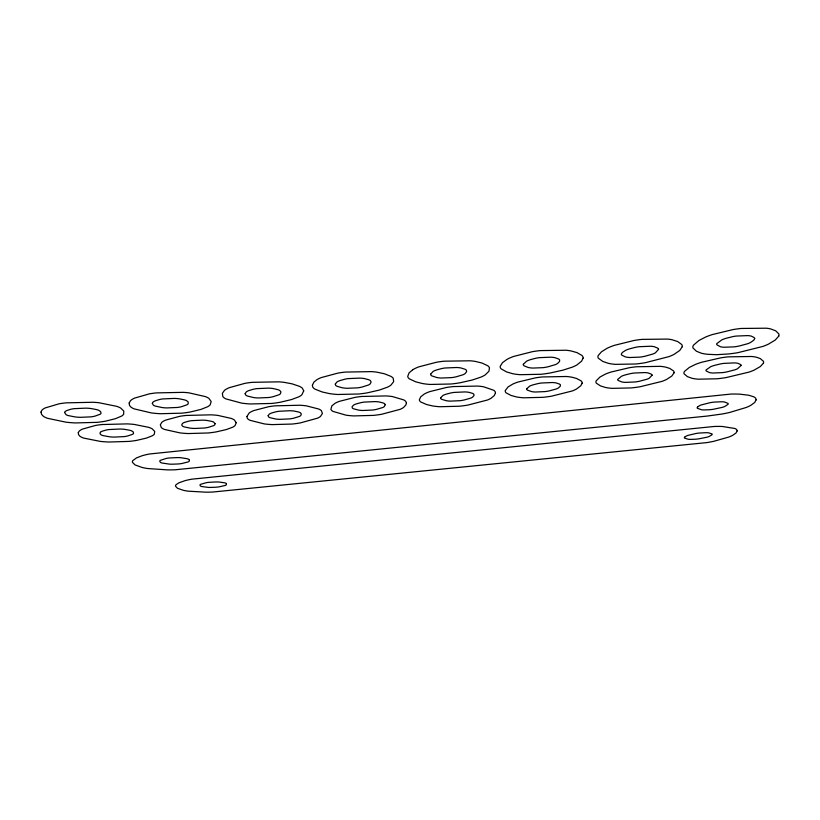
<?xml version="1.0" encoding="UTF-8"?>
<svg xmlns="http://www.w3.org/2000/svg" width="820" height="820" viewBox="0 0 820 820"><rect width="100%" height="100%" fill="white"/><g stroke="black" fill="none" stroke-linecap="round" stroke-linejoin="round"><path stroke-width="1.23" d="M100.388 432.294L100.009 433.77L101.147 434.877A13.212 3.147 -0.8 0 0 103.146 435.625L109.48 436.783A15.016 3.577 -0.9 0 0 114.062 437.091L123.943 436.63A13.725 3.27 -0.9 0 0 127.766 435.932L132.584 434.313A13.069 3.116 -0.9 0 0 133.537 433.421L133.27 431.955L131.6 430.838A12.843 3.075 -0.9 0 0 129.099 430.131L124.435 429.321A13.509 3.239 -0.9 0 0 119.853 429.034L108.927 429.557A12.648 3.024 -0.8 0 0 105.708 430.162L102.397 431.156A15.026 3.587 -0.8 0 0 100.388 432.294M412.757 369.728L409.067 372.885L407.724 376.37A34.112 9.676 -4.9 0 0 409.334 378.85L415.658 381.802L422.208 383.483A38.12 10.783 -5 0 0 430.151 384.447L451.133 383.996A37.617 10.639 -5 0 0 460.266 382.735L472.504 379.947L481.186 377.015A34.255 9.686 -5.1 0 0 485.255 374.863L488.935 371.265L489.468 367.78A35.506 10.076 -5.1 0 0 487.705 365.74L481.986 363.034L475.149 361.374A33.22 9.471 -5.1 0 0 470.167 360.79L444.122 361.189A32.749 9.358 -5 0 0 436.465 362.245L418.866 366.847A36.5 10.383 -4.9 0 0 412.757 369.728M152.335 403.358L153.371 405.193A14.165 3.731 -1.1 0 0 155.359 406.095L161.909 407.519A16.123 4.254 -1.2 0 0 166.737 407.919L177.356 407.468A14.698 3.874 -1.2 0 0 181.558 406.669L187.001 404.793A13.971 3.69 -1.2 0 0 188.19 403.747L188.19 402.005L186.632 400.662A13.684 3.618 -1.2 0 0 184.1 399.791L179.272 398.797A14.463 3.833 -1.2 0 0 174.424 398.417L162.657 398.94A13.54 3.587 -1.1 0 0 159.111 399.637L155.39 400.785A16.092 4.254 -1.1 0 0 153.022 402.118L152.335 403.358M406.433 402.979L405.859 405.018L403.491 407.509A31.57 8.21 -3.9 0 1 400.15 409.334L381.689 414.264A34.727 9.03 -3.9 0 1 373.377 415.391L353.717 415.914A35.219 9.163 -3.9 0 1 346.019 415.166L332.94 411.384A31.56 8.22 -3.8 0 1 330.911 409.334L331.844 405.88L335.103 403.266A33.599 8.784 -3.8 0 1 339.388 401.339L354.916 397.392A30.278 7.944 -3.8 0 1 361.866 396.46L386.199 395.927A30.678 8.046 -3.9 0 1 392.472 396.583L403.747 399.904A32.728 8.548 -3.9 0 1 405.859 401.585L406.433 402.979M652.105 375.191L649.276 378.184A13.294 3.434 -7.4 0 1 646.867 379.26L639.713 381.177A14.042 3.628 -7.4 0 1 635.059 381.976L625.383 382.386A15.365 3.977 -7.4 0 1 621.796 381.946L618.126 380.429A13.417 3.475 -7.4 0 1 617.644 379.476L621.478 376.277A15.303 3.967 -7.4 0 1 625.27 374.914L629.975 373.746A12.874 3.341 -7.4 0 1 633.922 373.049L644.653 372.577A13.807 3.577 -7.5 0 1 648.282 372.997L651.059 374.063A13.233 3.423 -7.5 0 1 652.054 374.986L652.105 375.191M385.267 404.711L384.303 406.566A12.864 3.352 -3.9 0 1 382.653 407.55L376.718 409.303A13.489 3.505 -3.9 0 1 372.505 410.051L362.717 410.492A14.811 3.854 -3.9 0 1 358.606 410.113L353.533 408.79A13.017 3.393 -3.8 0 1 352.262 407.94L352.098 406.699L353.676 405.07A14.791 3.864 -3.8 0 1 356.546 403.819L361.189 402.599A12.433 3.249 -3.8 0 1 364.08 402.097L374.924 401.595A13.345 3.485 -3.9 0 1 379.055 401.943L382.827 402.876A12.689 3.311 -3.9 0 1 384.611 403.686L385.267 404.711M245.129 393.723L245.764 395.096A14.073 3.844 -2.3 0 0 247.476 396.05L253.523 397.546A16.01 4.377 -2.3 0 0 258.156 397.966L268.745 397.515A14.596 3.987 -2.4 0 0 273.101 396.706L278.995 394.768A13.878 3.792 -2.4 0 0 280.45 393.682L280.932 391.878L279.774 390.484A13.663 3.751 -2.4 0 0 277.529 389.572L273.05 388.526A14.411 3.956 -2.4 0 0 268.386 388.126L256.65 388.639A13.427 3.69 -2.3 0 0 252.97 389.346L248.983 390.535A15.98 4.377 -2.3 0 0 246.287 391.909L245.129 393.723M215.065 423.653L214.82 424.719A12.915 3.198 -1.8 0 1 213.651 425.631L208.475 427.302A13.581 3.362 -1.8 0 1 204.528 428.009L194.668 428.46A14.883 3.68 -1.7 0 1 190.24 428.142L184.305 426.923A13.099 3.239 -1.7 0 1 182.542 426.144L181.712 424.996L182.47 423.468A14.883 3.69 -1.7 0 1 184.766 422.3L188.292 421.285A12.536 3.116 -1.7 0 1 191.613 420.66L202.509 420.147A13.386 3.331 -1.8 0 1 206.958 420.455L211.334 421.295A12.72 3.157 -1.8 0 1 213.61 422.044L215.065 423.653M41.01 412.081L41.523 414.284L43.286 416.201A34.614 8.712 -0.1 0 0 47.55 418.313L65.969 422.177A38.642 9.737 -0.2 0 0 75.379 422.935L97.098 422.351A38.109 9.604 -0.2 0 0 105.431 421.183L115.476 418.671L121.606 416.078A34.604 8.743 -0.3 0 0 123.646 414.182L123.779 411.066L120.714 408.073A35.875 9.092 -0.2 0 0 116.727 406.341L98.923 402.722A33.62 8.548 -0.2 0 0 93.06 402.271L65.979 402.856A33.251 8.446 -0.1 0 0 58.989 403.829L45.172 407.94A37.013 9.358 -0.1 0 0 41.718 410.461L41.01 412.081M189.41 460.225L189.215 461.188A11.634 2.542 -1.9 0 1 188.18 461.916L181.456 463.597A13.253 2.89 -1.9 0 1 177.284 464.017L172.138 464.192A11.06 2.409 -1.8 0 1 169.474 464.13L162.083 463.033A11.91 2.593 -1.8 0 1 160.279 462.254L159.797 461.137A11.357 2.48 -1.8 0 1 160.3 460.358L166.224 458.441A11.613 2.542 -1.8 0 1 169.238 457.99L176.505 457.611A12.156 2.665 -1.8 0 1 180.625 457.683L187.411 458.769A13.417 2.931 -1.9 0 1 189.195 459.743L189.41 460.225M226.453 484.333L226.238 484.835A10.434 2.081 -2.5 0 1 225.233 485.45L219.012 486.875A11.89 2.368 -2.5 0 1 215.24 487.254L210.627 487.428A9.922 1.978 -2.5 0 1 208.249 487.398L201.802 486.537A10.68 2.132 -2.5 0 1 200.285 485.911L200.008 484.989A10.178 2.029 -2.4 0 1 200.562 484.343L206.086 482.724A10.414 2.081 -2.5 0 1 208.823 482.334L215.352 481.976A10.896 2.183 -2.5 0 1 219.012 482.016L224.926 482.857A12.023 2.398 -2.5 0 1 226.402 483.656L226.453 484.333M430.643 374.186L430.766 374.894A14.083 3.997 -4.9 0 0 431.894 375.919L436.916 377.559A16.113 4.561 -5 0 0 441.17 378.04L451.676 377.61A14.678 4.151 -5 0 0 456.361 376.759L463.146 374.709A13.919 3.936 -5 0 0 465.165 373.541L466.652 371.614L466.303 370.097A13.755 3.905 -5.1 0 0 464.632 369.113L460.891 367.954A14.432 4.1 -5 0 0 456.596 367.503L444.932 367.995A13.479 3.844 -5 0 0 440.965 368.744L436.445 369.994A16.031 4.551 -5 0 0 433.062 371.46L430.643 374.186M236.221 422.689L235.104 425.508A31.672 7.851 -1.8 0 1 232.634 427.22L226.217 429.588L216.244 431.884A34.922 8.641 -1.8 0 1 208.27 432.97L188.282 433.554A35.403 8.764 -1.7 0 1 179.97 432.888L164.482 429.444A31.734 7.851 -1.7 0 1 161.304 427.538L160.32 424.832L161.786 422.351A33.846 8.395 -1.7 0 1 165.763 420.076L179.662 416.334A30.432 7.585 -1.7 0 1 186.324 415.443L211.099 414.828A30.852 7.698 -1.8 0 1 217.905 415.412L231.301 418.436A32.892 8.179 -1.8 0 1 234.376 419.983L236.221 422.689M658.532 349.34L655.436 352.795A14.37 3.987 -7.8 0 1 652.812 354.045L645.084 356.218A15.18 4.213 -7.7 0 1 640.061 357.11L629.647 357.52A16.687 4.643 -7.7 0 1 625.27 356.843L621.857 355.193A14.504 4.038 -7.7 0 1 621.355 354.076L622.359 352.477L625.527 350.396A16.533 4.612 -7.7 0 1 629.637 348.828L634.731 347.495A13.889 3.885 -7.8 0 1 638.985 346.716L650.567 346.245A14.903 4.161 -7.8 0 1 654.462 346.757L657.435 348.018A14.217 3.956 -7.8 0 1 658.491 349.094L658.532 349.34M246.871 416.509L247.332 418.303A31.539 8.046 -2.7 0 0 249.936 420.281L264.204 423.899A35.188 8.979 -2.8 0 0 272.209 424.606L292.043 424.053A34.717 8.856 -2.8 0 0 300.181 422.946L317.617 418.149A31.519 8.046 -2.9 0 0 320.528 416.375L322.414 413.454L321.358 410.656A32.708 8.384 -2.8 0 0 318.775 409.036L306.434 405.859A30.678 7.892 -2.8 0 0 299.894 405.244L275.346 405.818A30.278 7.79 -2.7 0 0 268.54 406.73L253.821 410.574A33.671 8.62 -2.7 0 0 249.259 412.931L246.871 416.509M312.41 385.174L312.625 386.763A33.968 9.512 -3.5 0 0 314.952 389.141L322.178 391.97L329.302 393.569A37.925 10.609 -3.6 0 0 337.645 394.481L358.822 394A37.382 10.445 -3.6 0 0 367.729 392.759L379.393 390.053L387.399 387.204A34.02 9.512 -3.7 0 0 390.925 385.123L393.661 381.648L393.231 378.297A35.239 9.901 -3.7 0 0 390.873 376.339L384.324 373.746L376.913 372.167A32.984 9.297 -3.7 0 0 371.706 371.614L345.374 372.075A32.595 9.204 -3.5 0 0 337.891 373.11L321.296 377.569A36.213 10.168 -3.5 0 0 316.776 379.773L313.875 382.151L312.41 385.174M741.147 365.423L737.528 368.733A13.633 3.434 -8.5 0 1 734.853 369.84L727.278 371.808A14.299 3.608 -8.5 0 1 722.481 372.628L712.846 373.028A15.703 3.967 -8.5 0 1 709.443 372.557L706.245 370.978A13.745 3.475 -8.5 0 1 706.04 369.984L710.694 366.694A15.672 3.967 -8.5 0 1 714.804 365.289L720.565 363.916A13.192 3.341 -8.5 0 1 723.845 363.373L734.535 362.911A14.104 3.567 -8.5 0 1 737.99 363.352L740.429 364.459A13.499 3.403 -8.5 0 1 741.147 365.423M440.627 397.833L440.729 398.448A13.069 3.434 -5 0 0 441.744 399.33L446.357 400.724A14.924 3.926 -5 0 0 450.293 401.123L460.04 400.693A13.612 3.577 -5.1 0 0 464.407 399.924L470.741 398.12A12.915 3.393 -5.1 0 0 472.638 397.106L474.052 395.424L473.755 394.123A12.823 3.382 -5.1 0 0 472.238 393.272L468.794 392.298A13.407 3.536 -5.1 0 0 464.827 391.929L454.013 392.421A12.525 3.311 -5 0 0 450.334 393.077L446.111 394.184A14.873 3.915 -5 0 0 442.943 395.476L440.627 397.833M303.718 390.884L301.842 394.809A34.009 9.297 -2.4 0 1 298.808 396.829L291.438 399.586L280.327 402.231A37.412 10.219 -2.3 0 1 271.615 403.45L250.243 403.963A37.935 10.363 -2.3 0 1 241.541 403.102L225.808 398.868A33.989 9.287 -2.2 0 1 222.825 396.583L222.363 393.344L224.465 390.392A36.326 9.963 -2.3 0 1 229.2 387.696L244.862 383.36A32.636 8.989 -2.3 0 1 252.17 382.335L278.769 381.843A33.025 9.102 -2.4 0 1 284.202 382.356L292.135 383.862L299.464 386.343A35.27 9.676 -2.4 0 1 302.375 388.219L303.718 390.884M129.191 402.968L129.437 405.203L130.493 406.669A34.266 9.02 -1.1 0 0 134.142 408.872L151.269 412.911A38.243 10.076 -1.2 0 0 160.33 413.721L181.886 413.167A37.7 9.932 -1.2 0 0 190.404 411.968L200.961 409.405L207.685 406.72A34.235 9.04 -1.3 0 0 210.207 404.772L211.171 401.544L208.946 398.428A35.526 9.409 -1.2 0 0 205.482 396.624L188.887 392.831A33.271 8.846 -1.2 0 0 183.239 392.349L156.394 392.893A32.861 8.723 -1.1 0 0 149.25 393.887L134.541 398.11A36.582 9.666 -1.1 0 0 130.472 400.713L129.191 402.968M754.677 338.578L753.713 340.269L750.638 342.422A14.77 3.987 -9 0 1 747.717 343.703L739.496 345.937A15.508 4.182 -9 0 1 734.31 346.85L723.947 347.249A17.035 4.612 -9 0 1 720.298 346.686L716.926 344.82A14.893 4.038 -9 0 1 716.741 343.662L721.866 339.849A16.974 4.602 -9 0 1 726.346 338.229L732.598 336.671A14.268 3.874 -9 0 1 736.145 336.067L747.676 335.606A15.262 4.141 -9.1 0 1 751.376 336.149L753.949 337.461A14.545 3.936 -9.1 0 1 754.677 338.578M268.13 415.719L268.622 416.908A13.028 3.331 -2.7 0 0 270.149 417.728L275.643 418.999A14.811 3.782 -2.8 0 0 279.907 419.348L289.737 418.897A13.52 3.444 -2.8 0 0 293.816 418.169L299.372 416.457A12.853 3.28 -2.8 0 0 300.786 415.504L301.34 413.936L300.335 412.726A12.73 3.26 -2.8 0 0 298.316 411.947L294.236 411.066A13.366 3.423 -2.8 0 0 289.952 410.738L279.087 411.25A12.454 3.198 -2.8 0 0 275.643 411.876L271.891 412.921A14.801 3.782 -2.8 0 0 269.308 414.131L268.13 415.719M495.475 392.944L494.286 395.547L491.241 398.13A31.795 8.344 -5.1 0 1 487.439 400.016L467.892 405.08A34.953 9.184 -5 0 1 459.395 406.228L439.899 406.73A35.414 9.307 -5 0 1 432.55 405.931L426.523 404.506L420.752 401.974A31.703 8.344 -5 0 1 419.338 399.842L420.701 396.829L424.207 394.082A33.886 8.948 -5 0 1 429.936 391.57L446.326 387.511A30.432 8.067 -5 0 1 453.429 386.568L477.517 386.077A30.904 8.169 -5.1 0 1 483.513 386.763L493.671 390.238A32.974 8.692 -5.1 0 1 495.27 391.991L495.475 392.944M523.324 364.305L523.324 364.787A14.268 4.038 -6.3 0 0 524.154 365.853L528.08 367.432A16.359 4.623 -6.3 0 0 532.713 368.077L543.178 367.657A14.832 4.182 -6.4 0 0 548.016 366.786L555.253 364.674A14.186 4.008 -6.4 0 0 557.569 363.465L559.558 361.466L559.63 359.898A13.889 3.926 -6.4 0 0 558.256 358.863L554.884 357.663A14.606 4.141 -6.4 0 0 550.784 357.182L539.16 357.663A13.704 3.895 -6.4 0 0 535.05 358.422L530.253 359.713A16.256 4.612 -6.3 0 0 526.522 361.231L523.324 364.305M335.298 384.119L335.616 385.287A14.042 3.936 -3.5 0 0 337.051 386.271L341.94 387.716A16.051 4.489 -3.6 0 0 347.055 388.29L357.602 387.85A14.555 4.069 -3.6 0 0 362.112 387.019L368.436 385.021A13.868 3.885 -3.6 0 0 370.168 383.904L371.132 382.038L370.363 380.582A13.612 3.823 -3.7 0 0 368.395 379.639L364.275 378.543A14.37 4.038 -3.6 0 0 359.785 378.112L348.08 378.614A13.376 3.762 -3.6 0 0 344.984 379.168L340.023 380.562A15.949 4.469 -3.6 0 0 336.989 381.976L335.298 384.119M526.696 388.813L526.686 389.223A13.222 3.475 -6.2 0 0 527.444 390.146L531.606 391.601A15.088 3.956 -6.2 0 0 535.378 392.021L545.095 391.591A13.735 3.598 -6.2 0 0 549.584 390.822L556.319 388.957A13.151 3.444 -6.3 0 0 558.471 387.911L560.316 386.169L560.388 384.816A12.935 3.403 -6.3 0 0 559.117 383.934L556.001 382.919A13.561 3.567 -6.3 0 0 552.198 382.53L541.425 383.012A12.72 3.352 -6.2 0 0 537.602 383.688L533.154 384.826A15.078 3.967 -6.2 0 0 529.679 386.148L526.696 388.813M64.585 412.47L66.102 414.725A14.329 3.608 -0.2 0 0 68.357 415.596L74.589 416.847A16.359 4.131 -0.2 0 0 80.37 417.329L91.02 416.857A14.883 3.751 -0.2 0 0 95.079 416.088L100.122 414.264A14.165 3.577 -0.2 0 0 101.044 413.239L100.593 411.568L98.656 410.277A13.848 3.505 -0.2 0 0 95.858 409.446L90.712 408.493A14.637 3.71 -0.2 0 0 85.7 408.145L73.892 408.678A13.694 3.464 -0.2 0 0 70.479 409.354L67.004 410.471A16.297 4.12 -0.2 0 0 64.954 411.763L64.585 412.47M737.18 430.879L735.991 433.052L732.721 435.307A36.367 7.4 -7.4 0 1 728.693 437.091L713.841 441.283A36.326 7.39 -7.4 0 1 706.922 442.595L212.8 492.031A34.358 6.837 -2.5 0 1 205.933 492.184L188.303 491.18A34.901 6.96 -2.5 0 1 183.454 490.339L177.468 488.279L175.5 486.188A34.512 6.888 -2.4 0 1 176.034 484.743L178.821 482.857L184.941 480.684A35.813 7.154 -2.5 0 1 191.829 479.177L714.169 426.472A37.31 7.616 -7.4 0 1 722.348 426.482L734.904 428.491A35.947 7.329 -7.4 0 1 736.77 429.752L737.18 430.879M78.289 432.683L78.535 434.61L79.96 436.271A31.98 7.616 -0.8 0 0 83.681 438.095L100.296 441.396A35.691 8.497 -0.9 0 0 108.916 442.021L129.047 441.406A35.209 8.384 -0.9 0 0 136.858 440.34L146.38 438.106L152.274 435.799A31.949 7.626 -0.9 0 0 154.334 434.139L154.724 431.412L152.151 428.809A33.138 7.933 -0.9 0 0 148.635 427.322L134.244 424.432A31.109 7.472 -0.9 0 0 127.182 423.889L102.203 424.534A30.719 7.37 -0.8 0 0 95.673 425.416L82.553 429.055A34.163 8.159 -0.8 0 0 79.099 431.269L78.289 432.683M583.102 358.114L581.595 361.169L576.993 364.88A34.696 9.789 -6.4 0 1 572.401 367.114L563.043 370.127L550.22 372.987A38.058 10.742 -6.3 0 1 540.893 374.279L520.106 374.689A38.571 10.896 -6.3 0 1 512.551 373.674L506.555 371.911L501.133 368.836A34.512 9.778 -6.3 0 1 500.22 366.263L502.506 362.645L506.996 359.375A36.859 10.465 -6.3 0 1 513.791 356.403L532.385 351.678A33.138 9.45 -6.4 0 1 540.216 350.601L565.995 350.242A33.61 9.553 -6.5 0 1 570.73 350.868L577.014 352.61L581.903 355.429A35.967 10.178 -6.4 0 1 583.082 357.551L583.102 358.114M582.159 383.155L580.775 385.789L576.501 389.018A32.185 8.425 -6.3 0 1 572.237 390.966L551.614 396.162A35.342 9.266 -6.2 0 1 542.932 397.331L523.611 397.803A35.813 9.389 -6.2 0 1 516.6 396.952L511.065 395.465L506.073 392.831A32.052 8.425 -6.1 0 1 505.253 390.617L508.092 386.907L512.715 384.119A34.143 8.999 -6.2 0 1 517.943 382.069L535.193 377.907A30.77 8.139 -6.2 0 1 542.44 376.944L566.302 376.493A31.242 8.241 -6.3 0 1 572.001 377.231L576.511 378.45L581.052 380.849A33.374 8.764 -6.3 0 1 582.139 382.663L582.159 383.155M756.132 399.832L754.646 402.528L750.853 405.305A40.6 9.133 -7.9 0 1 746.251 407.468L729.554 412.491A40.549 9.112 -7.9 0 1 721.836 414.049L707.199 416.068L175.367 469.768A38.304 8.344 -1.8 0 1 167.71 469.901L147.784 468.538A38.929 8.487 -1.8 0 1 142.188 467.492L135.085 464.94L132.481 462.388A38.499 8.405 -1.8 0 1 132.799 460.625L136.458 457.908L142.055 455.766A39.954 8.743 -1.8 0 1 149.547 453.983L730.948 394.071A41.656 9.399 -7.9 0 1 740.04 394.184L748.916 395.271L753.805 396.829A40.139 9.051 -7.9 0 1 755.774 398.428L756.132 399.832M674.071 372.803L671.816 376.042L666.691 379.383A32.636 8.415 -7.5 0 1 661.935 381.392L640.164 386.732A35.967 9.297 -7.4 0 1 631.287 387.921L612.15 388.362A36.449 9.42 -7.4 0 1 605.498 387.47L600.476 385.902L596.324 383.165A32.636 8.466 -7.3 0 1 596.16 380.859L600.014 377.015L605.365 374.135A34.819 9.051 -7.4 0 1 611.105 372.013L629.258 367.739A31.334 8.169 -7.4 0 1 636.679 366.755L660.274 366.345A31.785 8.261 -7.5 0 1 665.666 367.124L669.745 368.416L673.517 370.917A33.876 8.764 -7.5 0 1 674.071 372.803M682.25 346.716L679.739 350.468L674.132 354.322A35.25 9.778 -7.8 0 1 668.976 356.618L645.463 362.665A38.806 10.783 -7.7 0 1 635.92 363.988L615.338 364.367A39.329 10.937 -7.7 0 1 608.194 363.28L602.803 361.435L598.354 358.227A35.199 9.819 -7.7 0 1 598.19 355.552L601.48 351.8L606.841 348.418A37.669 10.527 -7.7 0 1 614.385 345.343L634.044 340.474A33.804 9.481 -7.8 0 1 642.07 339.377L667.541 339.08A34.266 9.573 -7.9 0 1 672.031 339.736L677.699 341.561L681.707 344.502A36.562 10.178 -7.8 0 1 682.25 346.716M763.41 363.209L760.304 366.56L754.318 370.015A33.487 8.425 -8.5 0 1 749.091 372.085L726.182 377.569A36.797 9.276 -8.5 0 1 717.131 378.779L698.179 379.188A37.3 9.409 -8.5 0 1 691.875 378.245L687.365 376.616L684.044 373.766A33.374 8.456 -8.4 0 1 684.515 371.378L689.374 367.401L695.432 364.428A35.557 9.02 -8.5 0 1 701.664 362.245L720.729 357.858A32.082 8.159 -8.5 0 1 728.303 356.854L751.632 356.485A32.533 8.241 -8.6 0 1 756.727 357.305L760.386 358.647L763.399 361.251A34.696 8.753 -8.6 0 1 763.41 363.209M778.733 336.169L775.218 340.054L768.627 344.041A36.264 9.768 -9.1 0 1 762.907 346.419L738.082 352.631A39.801 10.752 -9 0 1 728.324 353.973L716.649 354.691L707.967 354.312A40.354 10.906 -9 0 1 701.233 353.174L696.436 351.247L692.941 347.905A36.08 9.799 -8.9 0 1 693.525 345.128L698.876 340.526L705.507 337.082A38.499 10.465 -9 0 1 712.293 334.58L733.018 329.579A34.706 9.461 -9.1 0 1 741.229 328.451L766.382 328.205A35.157 9.543 -9.1 0 1 770.615 328.902L775.699 330.808L778.815 333.873A37.546 10.147 -9.1 0 1 778.733 336.169M697.512 407.109L697.369 407.294A12.474 2.808 -7.8 0 0 697.369 408.288L701.602 409.785A11.582 2.603 -7.8 0 0 704.431 409.908L708.644 409.774A13.817 3.106 -7.9 0 0 713.144 409.323L722.399 407.345A12.167 2.737 -7.9 0 0 724.788 406.453L727.873 404.465A13.919 3.136 -7.9 0 0 728.109 403.409L724.367 401.943A12.689 2.86 -7.9 0 0 720.934 401.779L713.81 402.128A12.115 2.737 -7.9 0 0 710.274 402.64L701.233 404.926A11.89 2.685 -7.9 0 0 699.204 405.9L697.512 407.109M684.628 437.183L684.505 437.337A11.172 2.276 -7.3 0 0 684.556 438.136L688.431 439.305A10.383 2.111 -7.3 0 0 690.993 439.376L694.796 439.243A12.382 2.521 -7.4 0 0 698.835 438.843L707.117 437.183A10.906 2.214 -7.4 0 0 709.228 436.445L711.914 434.825A12.474 2.542 -7.4 0 0 712.078 433.964L708.634 432.827A11.357 2.316 -7.4 0 0 705.528 432.714L699.122 433.052A10.855 2.214 -7.4 0 0 695.954 433.493L687.898 435.399A10.65 2.173 -7.4 0 0 686.104 436.189L684.628 437.183"/></g></svg>
